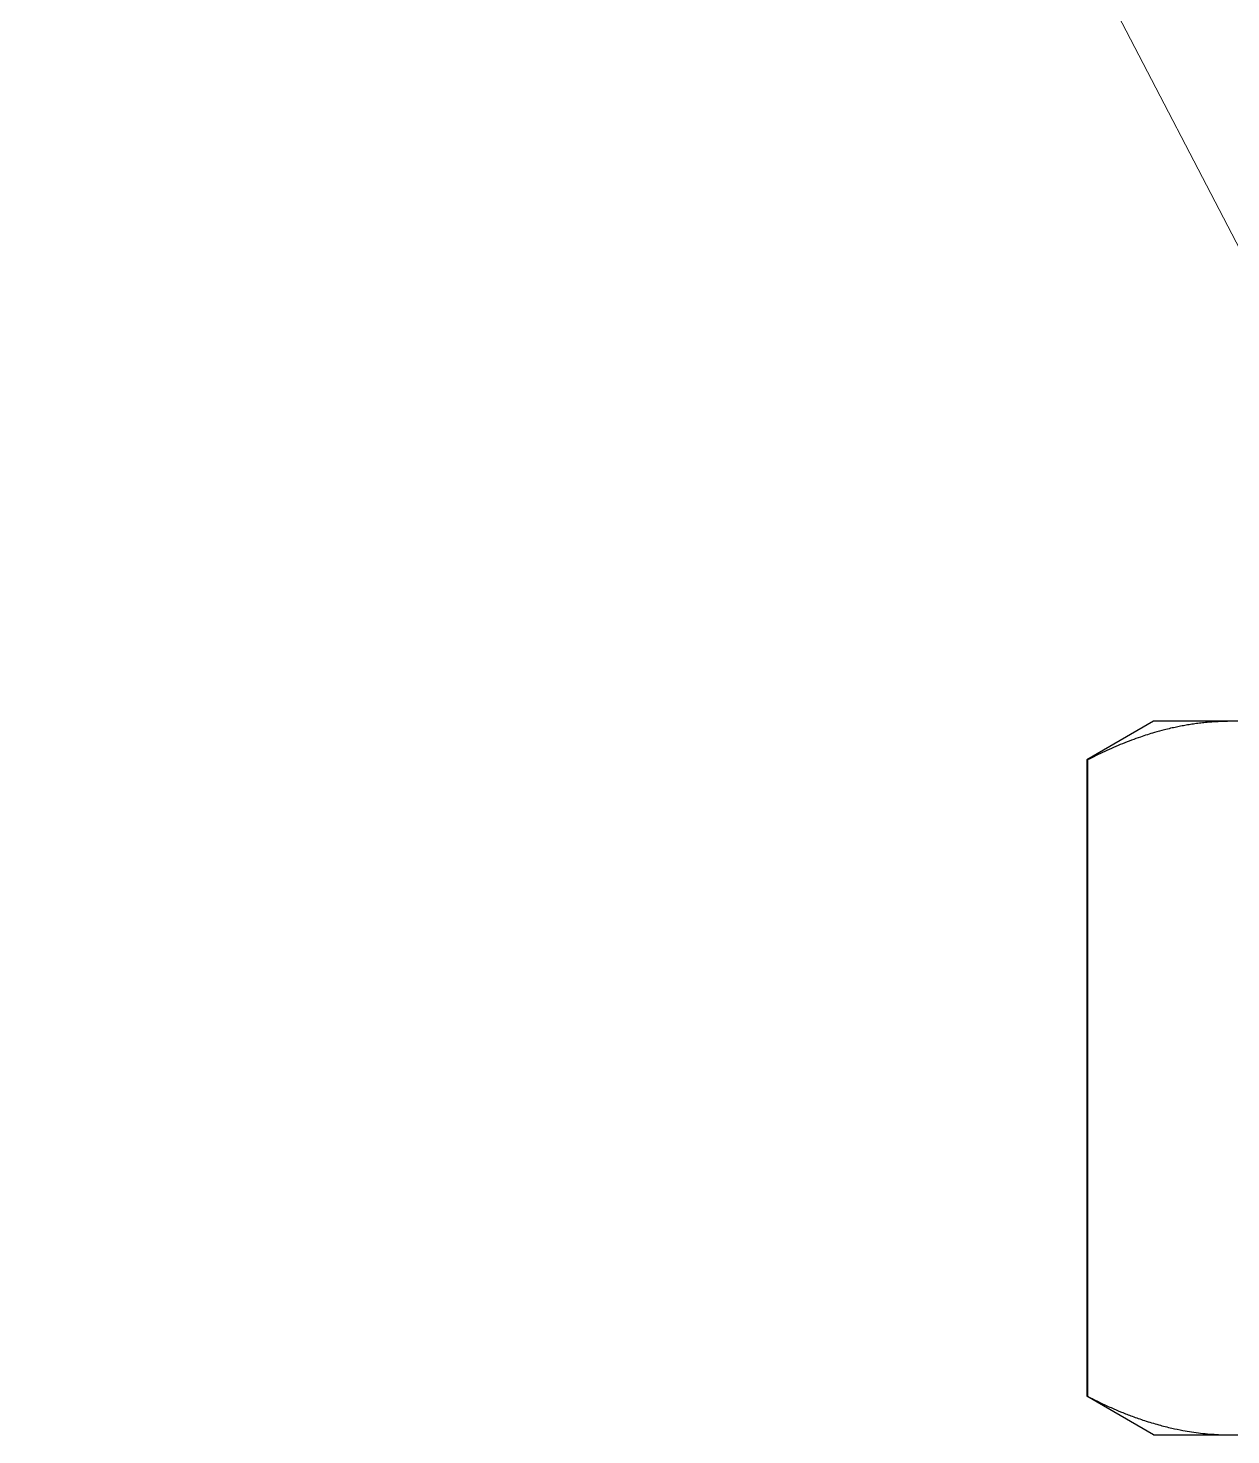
# Model space of a CAD drawing. Header units: millimetres. Extents: x -718 to 68664, y -49984 to -979.
# Drawn here: x 20840.5 to 21110.2, y -37875.1 to -37559.7 of the extents above; entities that cross this region are included whole.
import ezdxf

# ---------------------------------------------------------------- set-up
doc = ezdxf.new("R2010")
doc.units = ezdxf.units.MM
doc.layers.add('Text', color=7, linetype='Continuous', lineweight=15)
doc.layers.add('ГВС (Т3)_20', color=10, linetype='Continuous', lineweight=25)

msp = doc.modelspace()

# ---------------------------------------------------------------- linework, layer by layer
at = {"layer": 'Text'}
msp.add_lwpolyline([(21208.91, -37795.08), (20840.53, -37087.24)], dxfattribs=at)
at = {"layer": 'ГВС (Т3)_20', "extrusion": (-1, 2.83277e-16, -2.22045e-16)}
for p, q in [((21092.88, -37715.14), (21077.88, -37723.8)), ((21092.88, -37715.14), (21077.88, -37723.8)), ((21110.2, -37715.14), (21092.88, -37715.14)), ((21110.2, -37715.14), (21092.88, -37715.14)), ((21233.32, -37715.14), (21110.2, -37715.14)), ((21233.32, -37715.14), (21110.2, -37715.14)), ((21077.88, -37723.8), (21078.07, -37723.8)), ((21077.88, -37723.8), (21077.88, -37866.48)), ((21077.88, -37723.8), (21078.07, -37723.8)), ((21077.88, -37723.8), (21077.88, -37866.48)), ((21078.07, -37723.8), (21078.07, -37866.48)), ((21078.07, -37723.8), (21078.07, -37866.48)), ((21078.07, -37866.48), (21077.88, -37866.48)), ((21092.88, -37875.14), (21077.88, -37866.48)), ((21078.07, -37866.48), (21077.88, -37866.48)), ((21092.88, -37875.14), (21077.88, -37866.48)), ((21099.03, -37874.07), (21099.03, -37874.07)), ((21100.03, -37874.25), (21100.03, -37874.25)), ((21101.02, -37874.41), (21101.02, -37874.41)), ((21102.29, -37874.6), (21102.29, -37874.6)), ((21102.29, -37874.6), (21102.29, -37874.6)), ((21106.72, -37875.04), (21106.72, -37875.04)), ((21106.72, -37875.04), (21106.72, -37875.04)), ((21092.88, -37875.14), (21233.32, -37875.14)), ((21092.88, -37875.14), (21233.32, -37875.14)), ((21109.59, -37875.14), (21109.59, -37875.14))]:
    msp.add_line(p, q, dxfattribs=at)
at = {"layer": 'ГВС (Т3)_20'}
for points, knots in [([(21110.2, -37715.14), (21109.72, -37715.14), (21109.24, -37715.15), (21108.76, -37715.16), (21108.28, -37715.17), (21107.8, -37715.19), (21107.32, -37715.22), (21106.85, -37715.24), (21106.38, -37715.27), (21105.9, -37715.3), (21105.44, -37715.34), (21104.98, -37715.38), (21104.51, -37715.42), (21104.05, -37715.47), (21103.59, -37715.52), (21103.14, -37715.58), (21102.69, -37715.63), (21102.25, -37715.69), (21101.8, -37715.75), (21101.37, -37715.82), (21100.94, -37715.88), (21100.51, -37715.96), (21100.09, -37716.03), (21099.67, -37716.1), (21099.25, -37716.18), (21098.84, -37716.26), (21098.43, -37716.34), (21098.02, -37716.42), (21097.58, -37716.52), (21097.14, -37716.61), (21096.7, -37716.71), (21096.23, -37716.82), (21095.76, -37716.94), (21095.29, -37717.06), (21094.54, -37717.25), (21093.8, -37717.45), (21093.06, -37717.67), (21092, -37717.97), (21090.95, -37718.31), (21089.91, -37718.67), (21088.58, -37719.12), (21087.25, -37719.62), (21085.92, -37720.16), (21084.58, -37720.7), (21083.25, -37721.28), (21081.91, -37721.9), (21080.63, -37722.5), (21079.35, -37723.14), (21078.07, -37723.8)], [0, 0, 0, 0, 0.044625, 0.044625, 0.044625, 0.088891, 0.088891, 0.088891, 0.132777, 0.132777, 0.132777, 0.175811, 0.175811, 0.175811, 0.218405, 0.218405, 0.218405, 0.259598, 0.259598, 0.259598, 0.299827, 0.299827, 0.299827, 0.338613, 0.338613, 0.338613, 0.376922, 0.376922, 0.376922, 0.417759, 0.417759, 0.417759, 0.461591, 0.461591, 0.461591, 0.530994, 0.530994, 0.530994, 0.629086, 0.629086, 0.629086, 0.753465, 0.753465, 0.753465, 0.879141, 0.879141, 0.879141, 1, 1, 1, 1]), ([(21110.2, -37715.14), (21109.72, -37715.14), (21109.24, -37715.15), (21108.76, -37715.16), (21108.28, -37715.17), (21107.8, -37715.19), (21107.32, -37715.22), (21106.85, -37715.24), (21106.38, -37715.27), (21105.9, -37715.3), (21105.44, -37715.34), (21104.98, -37715.38), (21104.51, -37715.42), (21104.05, -37715.47), (21103.59, -37715.52), (21103.14, -37715.58), (21102.69, -37715.63), (21102.25, -37715.69), (21101.8, -37715.75), (21101.37, -37715.82), (21100.94, -37715.88), (21100.51, -37715.96), (21100.09, -37716.03), (21099.67, -37716.1), (21099.25, -37716.18), (21098.84, -37716.26), (21098.43, -37716.34), (21098.02, -37716.42), (21097.58, -37716.52), (21097.14, -37716.61), (21096.7, -37716.71), (21096.23, -37716.82), (21095.76, -37716.94), (21095.29, -37717.06), (21094.54, -37717.25), (21093.8, -37717.45), (21093.06, -37717.67), (21092, -37717.97), (21090.95, -37718.31), (21089.91, -37718.67), (21088.58, -37719.12), (21087.25, -37719.62), (21085.92, -37720.16), (21084.58, -37720.7), (21083.25, -37721.28), (21081.91, -37721.9), (21080.63, -37722.5), (21079.35, -37723.14), (21078.07, -37723.8)], [0, 0, 0, 0, 0.044625, 0.044625, 0.044625, 0.088891, 0.088891, 0.088891, 0.132777, 0.132777, 0.132777, 0.175811, 0.175811, 0.175811, 0.218405, 0.218405, 0.218405, 0.259598, 0.259598, 0.259598, 0.299827, 0.299827, 0.299827, 0.338613, 0.338613, 0.338613, 0.376922, 0.376922, 0.376922, 0.417759, 0.417759, 0.417759, 0.461591, 0.461591, 0.461591, 0.530994, 0.530994, 0.530994, 0.629086, 0.629086, 0.629086, 0.753465, 0.753465, 0.753465, 0.879141, 0.879141, 0.879141, 1, 1, 1, 1]), ([(21078.07, -37866.48), (21078.98, -37866.96), (21079.9, -37867.42), (21080.81, -37867.86), (21081.66, -37868.27), (21082.5, -37868.66), (21083.35, -37869.04), (21084.13, -37869.38), (21084.9, -37869.72), (21085.68, -37870.03), (21086.48, -37870.36), (21087.27, -37870.67), (21088.07, -37870.97), (21088.99, -37871.31), (21089.91, -37871.63), (21090.83, -37871.93), (21091.89, -37872.28), (21092.96, -37872.6), (21094.02, -37872.89), (21095, -37873.16), (21095.98, -37873.41), (21096.96, -37873.63), (21097.79, -37873.82), (21098.61, -37873.99), (21099.43, -37874.14), (21100.09, -37874.26), (21100.75, -37874.38), (21101.41, -37874.48), (21102.08, -37874.58), (21102.75, -37874.67), (21103.41, -37874.75), (21104.09, -37874.82), (21104.76, -37874.89), (21105.44, -37874.95), (21106.11, -37875), (21106.78, -37875.05), (21107.45, -37875.08), (21108.1, -37875.11), (21108.76, -37875.13), (21109.41, -37875.14), (21109.67, -37875.14), (21109.94, -37875.14), (21110.2, -37875.14), (21110.57, -37875.14), (21110.95, -37875.14), (21111.32, -37875.13), (21111.93, -37875.12), (21112.54, -37875.1), (21113.15, -37875.07), (21113.75, -37875.04), (21114.35, -37875), (21114.94, -37874.95), (21115.52, -37874.9), (21116.11, -37874.84), (21116.69, -37874.78), (21117.27, -37874.71), (21117.85, -37874.64), (21118.43, -37874.56), (21119.01, -37874.48), (21119.58, -37874.39), (21120.15, -37874.29), (21120.72, -37874.19), (21121.29, -37874.08), (21121.86, -37873.97), (21122.42, -37873.86), (21122.98, -37873.74), (21123.55, -37873.61), (21124.1, -37873.48), (21124.66, -37873.35), (21125.22, -37873.2), (21125.76, -37873.06), (21126.31, -37872.92), (21126.86, -37872.76), (21127.4, -37872.61), (21127.94, -37872.45), (21128.48, -37872.28), (21129.01, -37872.11), (21129.55, -37871.94), (21130.08, -37871.76), (21130.61, -37871.59), (21131.14, -37871.4), (21131.67, -37871.21), (21132.19, -37871.02), (21132.71, -37870.83), (21133.24, -37870.62), (21133.75, -37870.42), (21134.27, -37870.22), (21134.79, -37870.01), (21135.3, -37869.8), (21135.81, -37869.58), (21136.32, -37869.36), (21136.83, -37869.14), (21137.33, -37868.91), (21137.84, -37868.68), (21138.34, -37868.45), (21138.85, -37868.22), (21139.35, -37867.98), (21139.85, -37867.74), (21140.35, -37867.49), (21140.84, -37867.24), (21141.34, -37867), (21141.84, -37866.74), (21142.33, -37866.48)], [0, 0, 0, 0, 0.043176, 0.043176, 0.043176, 0.083007, 0.083007, 0.083007, 0.119528, 0.119528, 0.119528, 0.156818, 0.156818, 0.156818, 0.199856, 0.199856, 0.199856, 0.249516, 0.249516, 0.249516, 0.295162, 0.295162, 0.295162, 0.333489, 0.333489, 0.333489, 0.364057, 0.364057, 0.364057, 0.395108, 0.395108, 0.395108, 0.426425, 0.426425, 0.426425, 0.457526, 0.457526, 0.457526, 0.487748, 0.487748, 0.487748, 0.499998, 0.499998, 0.499998, 0.517291, 0.517291, 0.517291, 0.545588, 0.545588, 0.545588, 0.573268, 0.573268, 0.573268, 0.600267, 0.600267, 0.600267, 0.627224, 0.627224, 0.627224, 0.653911, 0.653911, 0.653911, 0.680369, 0.680369, 0.680369, 0.706459, 0.706459, 0.706459, 0.732388, 0.732388, 0.732388, 0.7579, 0.7579, 0.7579, 0.783151, 0.783151, 0.783151, 0.808035, 0.808035, 0.808035, 0.832816, 0.832816, 0.832816, 0.857285, 0.857285, 0.857285, 0.881548, 0.881548, 0.881548, 0.905501, 0.905501, 0.905501, 0.929352, 0.929352, 0.929352, 0.953001, 0.953001, 0.953001, 0.97655, 0.97655, 0.97655, 1, 1, 1, 1]), ([(21078.07, -37866.48), (21078.98, -37866.96), (21079.9, -37867.42), (21080.81, -37867.86), (21081.66, -37868.27), (21082.5, -37868.66), (21083.35, -37869.04), (21084.13, -37869.38), (21084.9, -37869.72), (21085.68, -37870.03), (21086.48, -37870.36), (21087.27, -37870.67), (21088.07, -37870.97), (21088.99, -37871.31), (21089.91, -37871.63), (21090.83, -37871.93), (21091.89, -37872.28), (21092.96, -37872.6), (21094.02, -37872.89), (21095, -37873.16), (21095.98, -37873.41), (21096.96, -37873.63), (21097.79, -37873.82), (21098.61, -37873.99), (21099.43, -37874.14), (21100.09, -37874.26), (21100.75, -37874.38), (21101.41, -37874.48), (21102.08, -37874.58), (21102.75, -37874.67), (21103.41, -37874.75), (21104.09, -37874.82), (21104.76, -37874.89), (21105.44, -37874.95), (21106.11, -37875), (21106.78, -37875.05), (21107.45, -37875.08), (21108.1, -37875.11), (21108.76, -37875.13), (21109.41, -37875.14), (21109.67, -37875.14), (21109.94, -37875.14), (21110.2, -37875.14), (21110.57, -37875.14), (21110.95, -37875.14), (21111.32, -37875.13), (21111.93, -37875.12), (21112.54, -37875.1), (21113.15, -37875.07), (21113.75, -37875.04), (21114.35, -37875), (21114.94, -37874.95), (21115.52, -37874.9), (21116.11, -37874.84), (21116.69, -37874.78), (21117.27, -37874.71), (21117.85, -37874.64), (21118.43, -37874.56), (21119.01, -37874.48), (21119.58, -37874.39), (21120.15, -37874.29), (21120.72, -37874.19), (21121.29, -37874.08), (21121.86, -37873.97), (21122.42, -37873.86), (21122.98, -37873.74), (21123.55, -37873.61), (21124.1, -37873.48), (21124.66, -37873.35), (21125.22, -37873.2), (21125.76, -37873.06), (21126.31, -37872.92), (21126.86, -37872.76), (21127.4, -37872.61), (21127.94, -37872.45), (21128.48, -37872.28), (21129.01, -37872.11), (21129.55, -37871.94), (21130.08, -37871.76), (21130.61, -37871.59), (21131.14, -37871.4), (21131.67, -37871.21), (21132.19, -37871.02), (21132.71, -37870.83), (21133.24, -37870.62), (21133.75, -37870.42), (21134.27, -37870.22), (21134.79, -37870.01), (21135.3, -37869.8), (21135.81, -37869.58), (21136.32, -37869.36), (21136.83, -37869.14), (21137.33, -37868.91), (21137.84, -37868.68), (21138.34, -37868.45), (21138.85, -37868.22), (21139.35, -37867.98), (21139.85, -37867.74), (21140.35, -37867.49), (21140.84, -37867.24), (21141.34, -37867), (21141.84, -37866.74), (21142.33, -37866.48)], [0, 0, 0, 0, 0.043176, 0.043176, 0.043176, 0.083007, 0.083007, 0.083007, 0.119528, 0.119528, 0.119528, 0.156818, 0.156818, 0.156818, 0.199856, 0.199856, 0.199856, 0.249516, 0.249516, 0.249516, 0.295162, 0.295162, 0.295162, 0.333489, 0.333489, 0.333489, 0.364057, 0.364057, 0.364057, 0.395108, 0.395108, 0.395108, 0.426425, 0.426425, 0.426425, 0.457526, 0.457526, 0.457526, 0.487748, 0.487748, 0.487748, 0.499998, 0.499998, 0.499998, 0.517291, 0.517291, 0.517291, 0.545588, 0.545588, 0.545588, 0.573268, 0.573268, 0.573268, 0.600267, 0.600267, 0.600267, 0.627224, 0.627224, 0.627224, 0.653911, 0.653911, 0.653911, 0.680369, 0.680369, 0.680369, 0.706459, 0.706459, 0.706459, 0.732388, 0.732388, 0.732388, 0.7579, 0.7579, 0.7579, 0.783151, 0.783151, 0.783151, 0.808035, 0.808035, 0.808035, 0.832816, 0.832816, 0.832816, 0.857285, 0.857285, 0.857285, 0.881548, 0.881548, 0.881548, 0.905501, 0.905501, 0.905501, 0.929352, 0.929352, 0.929352, 0.953001, 0.953001, 0.953001, 0.97655, 0.97655, 0.97655, 1, 1, 1, 1])]:
    msp.add_open_spline(points, degree=3, knots=knots, dxfattribs=at)

doc.saveas('drawing.dxf')
